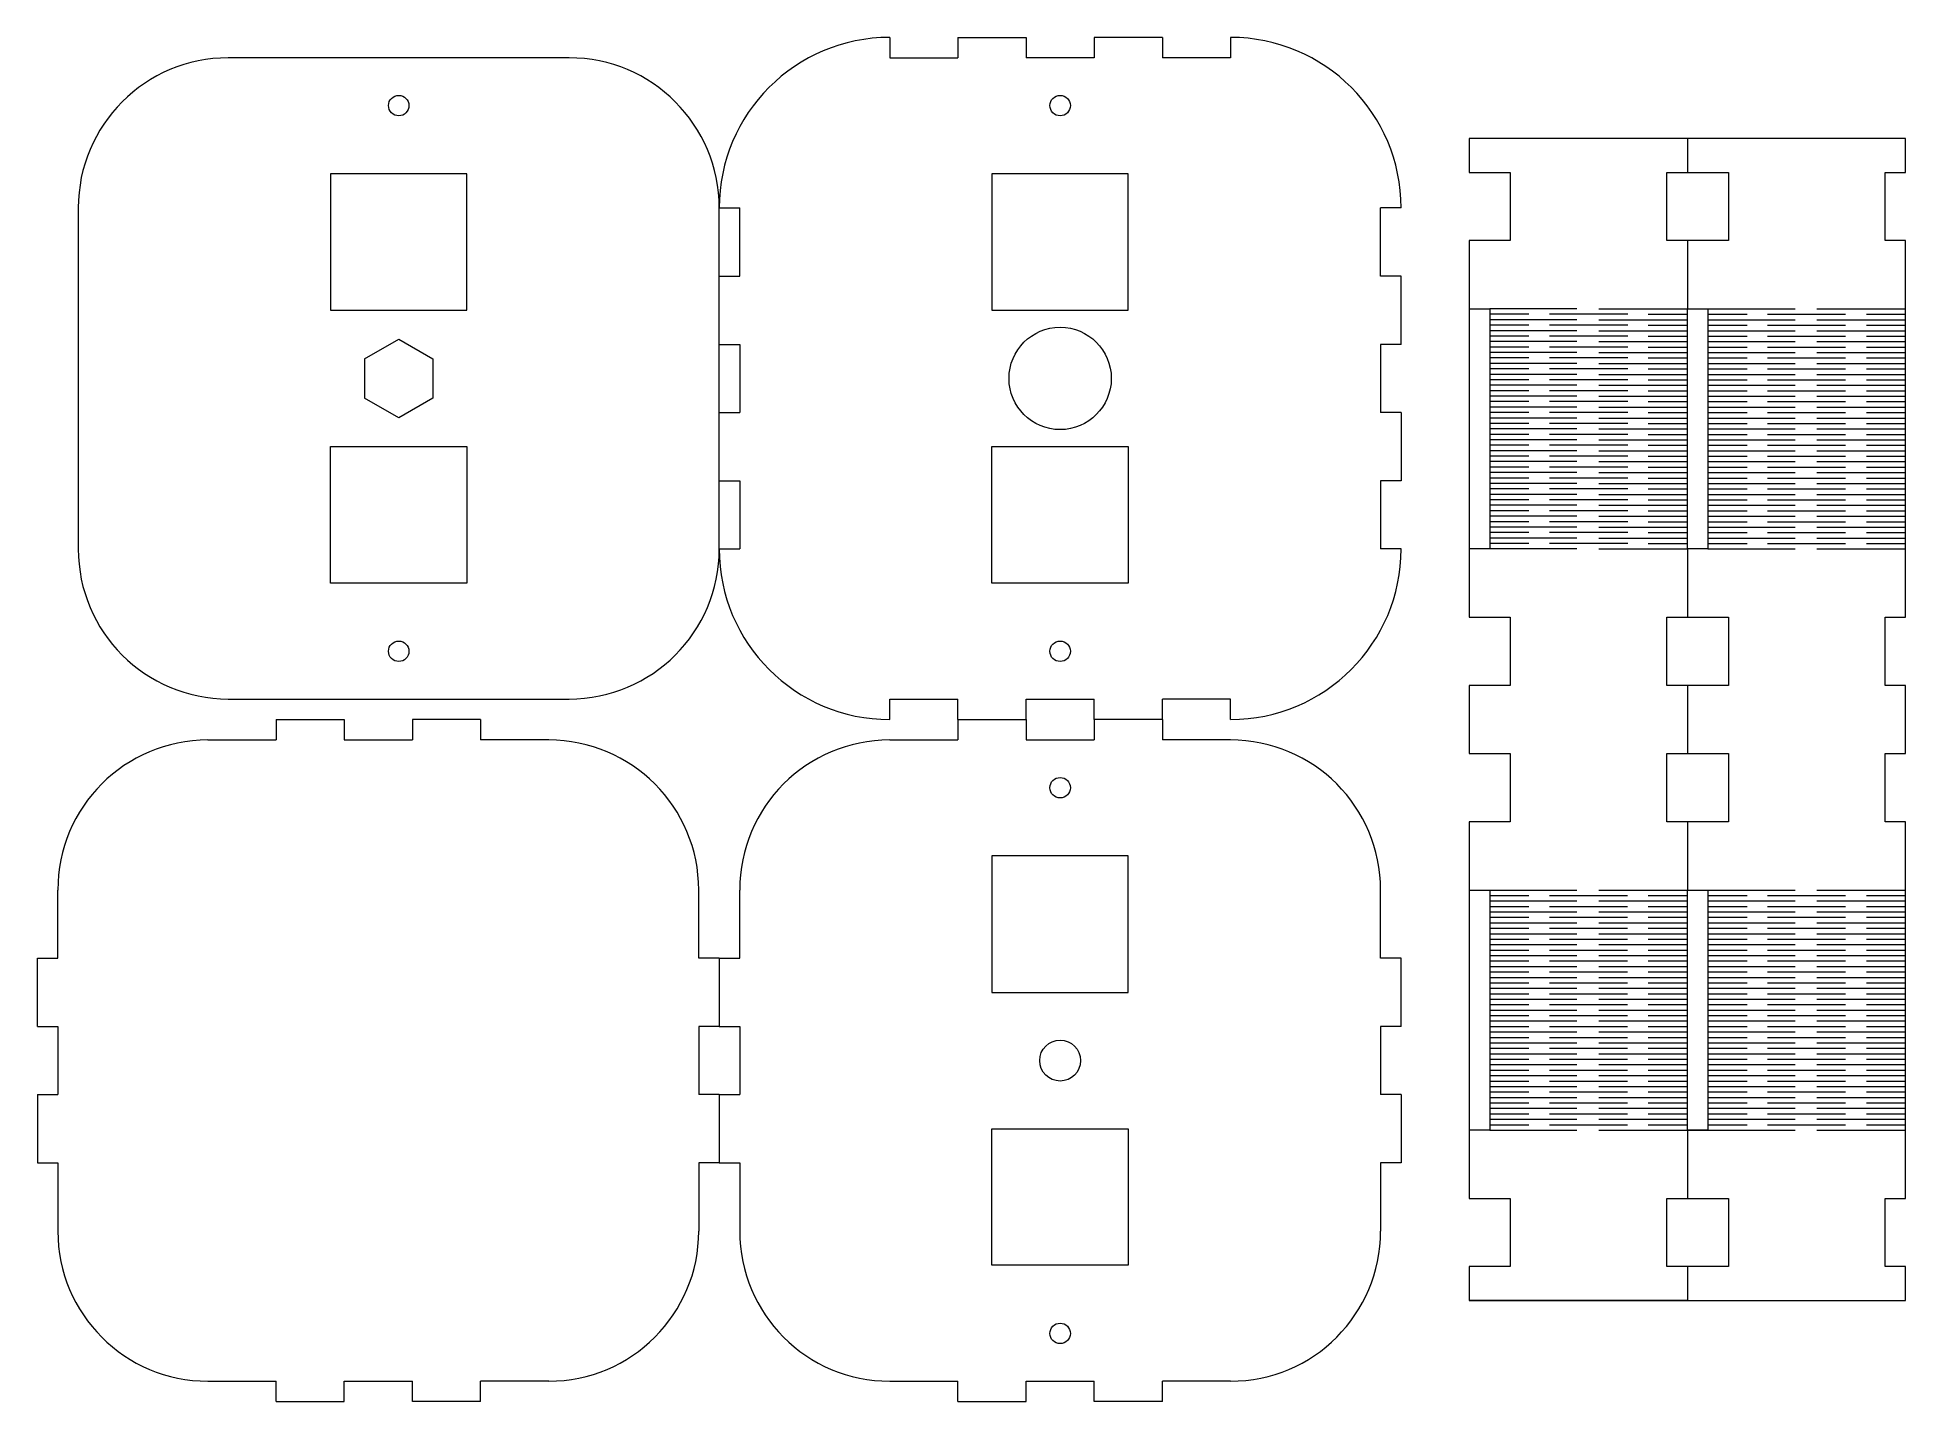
# Model space of a CAD drawing. Header units: millimetres. Extents: x -132 to 142, y -100 to 100.
import ezdxf

# ---------------------------------------------------------------- set-up
doc = ezdxf.new("R2010")
doc.units = ezdxf.units.MM
doc.layers.add('cut', color=7, linetype='Continuous', lineweight=13, true_color=0xffffff)

msp = doc.modelspace()

# ---------------------------------------------------------------- linework, layer by layer
at = {"layer": 'cut'}
for p, q in [((-7, 100), (-7, 97)), ((3, 100), (13, 100)), ((3, 100), (3, 97)), ((13, 100), (13, 97)), ((33, 100), (23, 100)), ((23, 100), (23, 97)), ((33, 100), (33, 97)), ((43, 100), (43, 97)), ((-54, 97), (-104, 97)), ((-7, 97), (3, 97)), ((23, 97), (13, 97)), ((43, 97), (33, 97)), ((110, 85.2), (78, 85.2)), ((78, 85.2), (78, 80.2)), ((142, 85.2), (110, 85.2)), ((110, 85.2), (110, 80.2)), ((142, 80.2), (142, 85.2)), ((-69, 80), (-89, 80)), ((-89, 80), (-89, 60)), ((-69, 60), (-69, 80)), ((28, 80), (8, 80)), ((8, 80), (8, 60)), ((28, 60), (28, 80)), ((78, 80.2), (84, 80.2)), ((84, 80.2), (84, 70.2)), ((107, 80.2), (116, 80.2)), ((107, 70.2), (107, 80.2)), ((116, 80.2), (116, 70.2)), ((139, 70.2), (139, 80.2)), ((139, 80.2), (142, 80.2)), ((-126, 75), (-126, 25)), ((-32, 25), (-32, 75)), ((-32, 75), (-29, 75)), ((-29, 65), (-29, 75)), ((65, 65), (65, 75)), ((68, 75), (65, 75)), ((84, 70.2), (78, 70.2)), ((78, 70.2), (78, 60.2)), ((116, 70.2), (107, 70.2)), ((110, 70.2), (110, 60.2)), ((142, 70.2), (139, 70.2)), ((142, 15), (142, 70.2)), ((-32, 65), (-29, 65)), ((68, 65), (65, 65)), ((68, 55), (68, 65)), ((-89, 60), (-69, 60)), ((8, 60), (28, 60)), ((78, 60.2), (81, 60.2)), ((78, 60.2), (78, 25)), ((81, 60.2), (81, 25)), ((93.8, 60.2), (81, 60.2)), ((86.75, 59.4), (81, 59.4)), ((93.8, 58.6), (81, 58.6)), ((86.75, 57.8), (81, 57.8)), ((101.25, 59.4), (89.75, 59.4)), ((101.25, 57.8), (89.75, 57.8)), ((97, 60.2), (110, 60.2)), ((97, 58.6), (110, 58.6)), ((104.25, 59.4), (110, 59.4)), ((104.25, 57.8), (110, 57.8)), ((110, 60.2), (113, 60.2)), ((110, 25), (110, 60.2)), ((113, 60.2), (113, 25)), ((113, 60.2), (125.8, 60.2)), ((113, 59.4), (118.75, 59.4)), ((113, 58.6), (125.8, 58.6)), ((113, 57.8), (118.75, 57.8)), ((121.75, 59.4), (133.2, 59.4)), ((121.75, 57.8), (133.2, 57.8)), ((129, 60.2), (142, 60.2)), ((129, 58.6), (142, 58.6)), ((136.25, 59.4), (142, 59.4)), ((136.25, 57.8), (142, 57.8)), ((-84, 52.88), (-79, 55.77)), ((-79, 55.77), (-74, 52.88)), ((-32, 55), (-29, 55)), ((-29, 55), (-29, 45)), ((68, 55), (65, 55)), ((65, 55), (65, 45)), ((93.8, 57), (81, 57)), ((86.75, 56.2), (81, 56.2)), ((93.8, 55.4), (81, 55.4)), ((101.25, 56.2), (89.75, 56.2)), ((97, 57), (110, 57)), ((97, 55.4), (110, 55.4)), ((104.25, 56.2), (110, 56.2)), ((113, 57), (125.8, 57)), ((113, 56.2), (118.75, 56.2)), ((113, 55.4), (125.8, 55.4)), ((121.75, 56.2), (133.2, 56.2)), ((129, 57), (142, 57)), ((129, 55.4), (142, 55.4)), ((136.25, 56.2), (142, 56.2)), ((-84, 52.88), (-84, 47.12)), ((-74, 52.88), (-74, 47.12)), ((86.75, 54.6), (81, 54.6)), ((93.8, 53.8), (81, 53.8)), ((86.75, 53), (81, 53)), ((93.8, 52.2), (81, 52.2)), ((101.25, 54.6), (89.75, 54.6)), ((101.25, 53), (89.75, 53)), ((97, 53.8), (110, 53.8)), ((97, 52.2), (110, 52.2)), ((104.25, 54.6), (110, 54.6)), ((104.25, 53), (110, 53)), ((113, 54.6), (118.75, 54.6)), ((113, 53.8), (125.8, 53.8)), ((113, 53), (118.75, 53)), ((113, 52.2), (125.8, 52.2)), ((121.75, 54.6), (133.2, 54.6)), ((121.75, 53), (133.2, 53)), ((129, 53.8), (142, 53.8)), ((129, 52.2), (142, 52.2)), ((136.25, 54.6), (142, 54.6)), ((136.25, 53), (142, 53)), ((86.75, 51.4), (81, 51.4)), ((93.8, 50.6), (81, 50.6)), ((86.75, 49.8), (81, 49.8)), ((101.25, 51.4), (89.75, 51.4)), ((101.25, 49.8), (89.75, 49.8)), ((97, 50.6), (110, 50.6)), ((104.25, 51.4), (110, 51.4)), ((104.25, 49.8), (110, 49.8)), ((113, 51.4), (118.75, 51.4)), ((113, 50.6), (125.8, 50.6)), ((113, 49.8), (118.75, 49.8)), ((121.75, 51.4), (133.2, 51.4)), ((121.75, 49.8), (133.2, 49.8)), ((129, 50.6), (142, 50.6)), ((136.25, 51.4), (142, 51.4)), ((136.25, 49.8), (142, 49.8)), ((-79, 44.23), (-84, 47.12)), ((-74, 47.12), (-79, 44.23)), ((93.8, 49), (81, 49)), ((86.75, 48.2), (81, 48.2)), ((93.8, 47.4), (81, 47.4)), ((86.75, 46.6), (81, 46.6)), ((101.25, 48.2), (89.75, 48.2)), ((101.25, 46.6), (89.75, 46.6)), ((97, 49), (110, 49)), ((97, 47.4), (110, 47.4)), ((104.25, 48.2), (110, 48.2)), ((104.25, 46.6), (110, 46.6)), ((113, 49), (125.8, 49)), ((113, 48.2), (118.75, 48.2)), ((113, 47.4), (125.8, 47.4)), ((113, 46.6), (118.75, 46.6)), ((121.75, 48.2), (133.2, 48.2)), ((121.75, 46.6), (133.2, 46.6)), ((129, 49), (142, 49)), ((129, 47.4), (142, 47.4)), ((136.25, 48.2), (142, 48.2)), ((136.25, 46.6), (142, 46.6)), ((-32, 45), (-29, 45)), ((68, 45), (65, 45)), ((68, 45), (68, 35)), ((93.8, 45.8), (81, 45.8)), ((86.75, 45), (81, 45)), ((93.8, 44.2), (81, 44.2)), ((101.25, 45), (89.75, 45)), ((97, 45.8), (110, 45.8)), ((97, 44.2), (110, 44.2)), ((104.25, 45), (110, 45)), ((113, 45.8), (125.8, 45.8)), ((113, 45), (118.75, 45)), ((113, 44.2), (125.8, 44.2)), ((121.75, 45), (133.2, 45)), ((129, 45.8), (142, 45.8)), ((129, 44.2), (142, 44.2)), ((136.25, 45), (142, 45)), ((86.75, 43.4), (81, 43.4)), ((93.8, 42.6), (81, 42.6)), ((86.75, 41.8), (81, 41.8)), ((101.25, 43.4), (89.75, 43.4)), ((101.25, 41.8), (89.75, 41.8)), ((97, 42.6), (110, 42.6)), ((104.25, 43.4), (110, 43.4)), ((104.25, 41.8), (110, 41.8)), ((113, 43.4), (118.75, 43.4)), ((113, 42.6), (125.8, 42.6)), ((113, 41.8), (118.75, 41.8)), ((121.75, 43.4), (133.2, 43.4)), ((121.75, 41.8), (133.2, 41.8)), ((129, 42.6), (142, 42.6)), ((136.25, 43.4), (142, 43.4)), ((136.25, 41.8), (142, 41.8)), ((-89, 20), (-89, 40)), ((-89, 40), (-69, 40)), ((-69, 40), (-69, 20)), ((8, 20), (8, 40)), ((8, 40), (28, 40)), ((28, 40), (28, 20)), ((93.8, 41), (81, 41)), ((86.75, 40.2), (81, 40.2)), ((93.8, 39.4), (81, 39.4)), ((86.75, 38.6), (81, 38.6)), ((101.25, 40.2), (89.75, 40.2)), ((101.25, 38.6), (89.75, 38.6)), ((97, 41), (110, 41)), ((97, 39.4), (110, 39.4)), ((104.25, 40.2), (110, 40.2)), ((104.25, 38.6), (110, 38.6)), ((113, 41), (125.8, 41)), ((113, 40.2), (118.75, 40.2)), ((113, 39.4), (125.8, 39.4)), ((113, 38.6), (118.75, 38.6)), ((121.75, 40.2), (133.2, 40.2)), ((121.75, 38.6), (133.2, 38.6)), ((129, 41), (142, 41)), ((129, 39.4), (142, 39.4)), ((136.25, 40.2), (142, 40.2)), ((136.25, 38.6), (142, 38.6)), ((93.8, 37.8), (81, 37.8)), ((86.75, 37), (81, 37)), ((93.8, 36.2), (81, 36.2)), ((101.25, 37), (89.75, 37)), ((97, 37.8), (110, 37.8)), ((97, 36.2), (110, 36.2)), ((104.25, 37), (110, 37)), ((113, 37.8), (125.8, 37.8)), ((113, 37), (118.75, 37)), ((113, 36.2), (125.8, 36.2)), ((121.75, 37), (133.2, 37)), ((129, 37.8), (142, 37.8)), ((129, 36.2), (142, 36.2)), ((136.25, 37), (142, 37)), ((-32, 35), (-29, 35)), ((-29, 35), (-29, 25)), ((65, 35), (65, 25)), ((68, 35), (65, 35)), ((86.75, 35.4), (81, 35.4)), ((93.8, 34.6), (81, 34.6)), ((86.75, 33.8), (81, 33.8)), ((93.8, 33), (81, 33)), ((101.25, 35.4), (89.75, 35.4)), ((101.25, 33.8), (89.75, 33.8)), ((97, 34.6), (110, 34.6)), ((97, 33), (110, 33)), ((104.25, 35.4), (110, 35.4)), ((104.25, 33.8), (110, 33.8)), ((113, 35.4), (118.75, 35.4)), ((113, 34.6), (125.8, 34.6)), ((113, 33.8), (118.75, 33.8)), ((113, 33), (125.8, 33)), ((121.75, 35.4), (133.2, 35.4)), ((121.75, 33.8), (133.2, 33.8)), ((129, 34.6), (142, 34.6)), ((129, 33), (142, 33)), ((136.25, 35.4), (142, 35.4)), ((136.25, 33.8), (142, 33.8)), ((86.75, 32.2), (81, 32.2)), ((93.8, 31.4), (81, 31.4)), ((86.75, 30.6), (81, 30.6)), ((101.25, 32.2), (89.75, 32.2)), ((101.25, 30.6), (89.75, 30.6)), ((97, 31.4), (110, 31.4)), ((104.25, 32.2), (110, 32.2)), ((104.25, 30.6), (110, 30.6)), ((113, 32.2), (118.75, 32.2)), ((113, 31.4), (125.8, 31.4)), ((113, 30.6), (118.75, 30.6)), ((121.75, 32.2), (133.2, 32.2)), ((121.75, 30.6), (133.2, 30.6)), ((129, 31.4), (142, 31.4)), ((136.25, 32.2), (142, 32.2)), ((136.25, 30.6), (142, 30.6)), ((93.8, 29.8), (81, 29.8)), ((86.75, 29), (81, 29)), ((93.8, 28.2), (81, 28.2)), ((101.25, 29), (89.75, 29)), ((97, 29.8), (110, 29.8)), ((97, 28.2), (110, 28.2)), ((104.25, 29), (110, 29)), ((113, 29.8), (125.8, 29.8)), ((113, 29), (118.75, 29)), ((113, 28.2), (125.8, 28.2)), ((121.75, 29), (133.2, 29)), ((129, 29.8), (142, 29.8)), ((129, 28.2), (142, 28.2)), ((136.25, 29), (142, 29)), ((-32, 25), (-29, 25)), ((68, 25), (65, 25)), ((81, 25), (78, 25)), ((78, 25), (78, 15)), ((86.75, 27.4), (81, 27.4)), ((93.8, 26.6), (81, 26.6)), ((86.75, 25.8), (81, 25.8)), ((93.8, 25), (81, 25)), ((101.25, 27.4), (89.75, 27.4)), ((101.25, 25.8), (89.75, 25.8)), ((97, 26.6), (110, 26.6)), ((97, 25), (110, 25)), ((104.25, 27.4), (110, 27.4)), ((104.25, 25.8), (110, 25.8)), ((113, 25), (110, 25)), ((110, 25), (110, 15)), ((113, 27.4), (118.75, 27.4)), ((113, 26.6), (125.8, 26.6)), ((113, 25.8), (118.75, 25.8)), ((113, 25), (125.8, 25)), ((121.75, 27.4), (133.2, 27.4)), ((121.75, 25.8), (133.2, 25.8)), ((129, 26.6), (142, 26.6)), ((129, 25), (142, 25)), ((136.25, 27.4), (142, 27.4)), ((136.25, 25.8), (142, 25.8)), ((-69, 20), (-89, 20)), ((28, 20), (8, 20)), ((78, 15), (84, 15)), ((84, 15), (84, 5)), ((107, 15), (116, 15)), ((107, 5), (107, 15)), ((116, 15), (116, 5)), ((139, 5), (139, 15)), ((139, 15), (142, 15)), ((-104, 3), (-54, 3)), ((-7, 3), (3, 3)), ((-7, 0), (-7, 3)), ((3, 0), (3, 3)), ((13, 0), (13, 3)), ((13, 3), (23, 3)), ((23, 0), (23, 3)), ((43, 3), (33, 3)), ((33, 0), (33, 3)), ((43, 0), (43, 3)), ((84, 5), (78, 5)), ((78, 5), (78, -5)), ((116, 5), (107, 5)), ((110, 5), (110, -5)), ((142, 5), (139, 5)), ((142, -5), (142, 5)), ((3, 0), (13, 0)), ((3, 0), (3, -3)), ((13, 0), (13, -3)), ((33, 0), (23, 0)), ((23, 0), (23, -3)), ((-97, 0), (-87, 0)), ((-97, 0), (-97, -3)), ((-87, 0), (-87, -3)), ((-67, 0), (-77, 0)), ((-77, 0), (-77, -3)), ((-67, 0), (-67, -3)), ((33, 0), (33, -3)), ((-107, -3), (-97, -3)), ((-87, -3), (-77, -3)), ((-57, -3), (-67, -3)), ((-7, -3), (3, -3)), ((13, -3), (23, -3)), ((43, -3), (33, -3)), ((78, -5), (84, -5)), ((84, -5), (84, -15)), ((107, -5), (116, -5)), ((107, -15), (107, -5)), ((116, -5), (116, -15)), ((139, -15), (139, -5)), ((139, -5), (142, -5)), ((84, -15), (78, -15)), ((78, -15), (78, -25)), ((116, -15), (107, -15)), ((110, -15), (110, -25)), ((142, -15), (139, -15)), ((142, -70.2), (142, -15)), ((28, -20), (8, -20)), ((8, -20), (8, -40)), ((28, -40), (28, -20)), ((-129, -35), (-129, -25)), ((-35, -35), (-35, -25)), ((-29, -35), (-29, -25)), ((65, -35), (65, -25)), ((78, -25), (81, -25)), ((78, -25), (78, -60.2)), ((81, -25), (81, -60.2)), ((81, -25), (93.8, -25)), ((81, -25.8), (86.75, -25.8)), ((81, -26.6), (93.8, -26.6)), ((81, -27.4), (86.75, -27.4)), ((89.75, -25.8), (101.2, -25.8)), ((89.75, -27.4), (101.2, -27.4)), ((97, -25), (110, -25)), ((97, -26.6), (110, -26.6)), ((104.25, -25.8), (110, -25.8)), ((104.25, -27.4), (110, -27.4)), ((110, -25), (113, -25)), ((110, -60.2), (110, -25)), ((113, -25), (113, -60.2)), ((113, -25), (125.8, -25)), ((113, -25.8), (118.75, -25.8)), ((113, -26.6), (125.8, -26.6)), ((113, -27.4), (118.75, -27.4)), ((121.75, -25.8), (133.2, -25.8)), ((121.75, -27.4), (133.2, -27.4)), ((129, -25), (142, -25)), ((129, -26.6), (142, -26.6)), ((136.25, -25.8), (142, -25.8)), ((136.25, -27.4), (142, -27.4)), ((81, -28.2), (93.8, -28.2)), ((81, -29), (86.75, -29)), ((81, -29.8), (93.8, -29.8)), ((89.75, -29), (101.2, -29)), ((97, -28.2), (110, -28.2)), ((97, -29.8), (110, -29.8)), ((104.25, -29), (110, -29)), ((113, -28.2), (125.8, -28.2)), ((113, -29), (118.75, -29)), ((113, -29.8), (125.8, -29.8)), ((121.75, -29), (133.2, -29)), ((129, -28.2), (142, -28.2)), ((129, -29.8), (142, -29.8)), ((136.25, -29), (142, -29)), ((81, -30.6), (86.75, -30.6)), ((81, -31.4), (93.8, -31.4)), ((81, -32.2), (86.75, -32.2)), ((89.75, -30.6), (101.2, -30.6)), ((89.75, -32.2), (101.2, -32.2)), ((97, -31.4), (110, -31.4)), ((104.25, -30.6), (110, -30.6)), ((104.25, -32.2), (110, -32.2)), ((113, -30.6), (118.75, -30.6)), ((113, -31.4), (125.8, -31.4)), ((113, -32.2), (118.75, -32.2)), ((121.75, -30.6), (133.2, -30.6)), ((121.75, -32.2), (133.2, -32.2)), ((129, -31.4), (142, -31.4)), ((136.25, -30.6), (142, -30.6)), ((136.25, -32.2), (142, -32.2)), ((-132, -45), (-132, -35)), ((-132, -35), (-129, -35)), ((-32, -35), (-35, -35)), ((-32, -35), (-29, -35)), ((-32, -35), (-32, -45)), ((68, -35), (65, -35)), ((68, -45), (68, -35)), ((81, -33), (93.8, -33)), ((81, -33.8), (86.75, -33.8)), ((81, -34.6), (93.8, -34.6)), ((81, -35.4), (86.75, -35.4)), ((89.75, -33.8), (101.2, -33.8)), ((89.75, -35.4), (101.2, -35.4)), ((97, -33), (110, -33)), ((97, -34.6), (110, -34.6)), ((104.25, -33.8), (110, -33.8)), ((104.25, -35.4), (110, -35.4)), ((113, -33), (125.8, -33)), ((113, -33.8), (118.75, -33.8)), ((113, -34.6), (125.8, -34.6)), ((113, -35.4), (118.75, -35.4)), ((121.75, -33.8), (133.2, -33.8)), ((121.75, -35.4), (133.2, -35.4)), ((129, -33), (142, -33)), ((129, -34.6), (142, -34.6)), ((136.25, -33.8), (142, -33.8)), ((136.25, -35.4), (142, -35.4)), ((81, -36.2), (93.8, -36.2)), ((81, -37), (86.75, -37)), ((81, -37.8), (93.8, -37.8)), ((89.75, -37), (101.2, -37)), ((97, -36.2), (110, -36.2)), ((97, -37.8), (110, -37.8)), ((104.25, -37), (110, -37)), ((113, -36.2), (125.8, -36.2)), ((113, -37), (118.75, -37)), ((113, -37.8), (125.8, -37.8)), ((121.75, -37), (133.2, -37)), ((129, -36.2), (142, -36.2)), ((129, -37.8), (142, -37.8)), ((136.25, -37), (142, -37)), ((8, -40), (28, -40)), ((81, -38.6), (86.75, -38.6)), ((81, -39.4), (93.8, -39.4)), ((81, -40.2), (86.75, -40.2)), ((81, -41), (93.8, -41)), ((89.75, -38.6), (101.2, -38.6)), ((89.75, -40.2), (101.2, -40.2)), ((97, -39.4), (110, -39.4)), ((97, -41), (110, -41)), ((104.25, -38.6), (110, -38.6)), ((104.25, -40.2), (110, -40.2)), ((113, -38.6), (118.75, -38.6)), ((113, -39.4), (125.8, -39.4)), ((113, -40.2), (118.75, -40.2)), ((113, -41), (125.8, -41)), ((121.75, -38.6), (133.2, -38.6)), ((121.75, -40.2), (133.2, -40.2)), ((129, -39.4), (142, -39.4)), ((129, -41), (142, -41)), ((136.25, -38.6), (142, -38.6)), ((136.25, -40.2), (142, -40.2)), ((81, -41.8), (86.75, -41.8)), ((81, -42.6), (93.8, -42.6)), ((81, -43.4), (86.75, -43.4)), ((89.75, -41.8), (101.2, -41.8)), ((89.75, -43.4), (101.2, -43.4)), ((97, -42.6), (110, -42.6)), ((104.25, -41.8), (110, -41.8)), ((104.25, -43.4), (110, -43.4)), ((113, -41.8), (118.75, -41.8)), ((113, -42.6), (125.8, -42.6)), ((113, -43.4), (118.75, -43.4)), ((121.75, -41.8), (133.2, -41.8)), ((121.75, -43.4), (133.2, -43.4)), ((129, -42.6), (142, -42.6)), ((136.25, -41.8), (142, -41.8)), ((136.25, -43.4), (142, -43.4)), ((-132, -45), (-129, -45)), ((-129, -45), (-129, -55)), ((-32, -45), (-35, -45)), ((-35, -45), (-35, -55)), ((-32, -45), (-29, -45)), ((-29, -45), (-29, -55)), ((68, -45), (65, -45)), ((65, -45), (65, -55)), ((81, -44.2), (93.8, -44.2)), ((81, -45), (86.75, -45)), ((81, -45.8), (93.8, -45.8)), ((89.75, -45), (101.2, -45)), ((97, -44.2), (110, -44.2)), ((97, -45.8), (110, -45.8)), ((104.25, -45), (110, -45)), ((113, -44.2), (125.8, -44.2)), ((113, -45), (118.75, -45)), ((113, -45.8), (125.8, -45.8)), ((121.75, -45), (133.2, -45)), ((129, -44.2), (142, -44.2)), ((129, -45.8), (142, -45.8)), ((136.25, -45), (142, -45)), ((81, -46.6), (86.75, -46.6)), ((81, -47.4), (93.8, -47.4)), ((81, -48.2), (86.75, -48.2)), ((81, -49), (93.8, -49)), ((89.75, -46.6), (101.2, -46.6)), ((89.75, -48.2), (101.2, -48.2)), ((97, -47.4), (110, -47.4)), ((97, -49), (110, -49)), ((104.25, -46.6), (110, -46.6)), ((104.25, -48.2), (110, -48.2)), ((113, -46.6), (118.75, -46.6)), ((113, -47.4), (125.8, -47.4)), ((113, -48.2), (118.75, -48.2)), ((113, -49), (125.8, -49)), ((121.75, -46.6), (133.2, -46.6)), ((121.75, -48.2), (133.2, -48.2)), ((129, -47.4), (142, -47.4)), ((129, -49), (142, -49)), ((136.25, -46.6), (142, -46.6)), ((136.25, -48.2), (142, -48.2)), ((81, -49.8), (86.75, -49.8)), ((81, -50.6), (93.8, -50.6)), ((81, -51.4), (86.75, -51.4)), ((89.75, -49.8), (101.2, -49.8)), ((89.75, -51.4), (101.2, -51.4)), ((97, -50.6), (110, -50.6)), ((104.25, -49.8), (110, -49.8)), ((104.25, -51.4), (110, -51.4)), ((113, -49.8), (118.75, -49.8)), ((113, -50.6), (125.8, -50.6)), ((113, -51.4), (118.75, -51.4)), ((121.75, -49.8), (133.2, -49.8)), ((121.75, -51.4), (133.2, -51.4)), ((129, -50.6), (142, -50.6)), ((136.25, -49.8), (142, -49.8)), ((136.25, -51.4), (142, -51.4)), ((81, -52.2), (93.8, -52.2)), ((81, -53), (86.75, -53)), ((81, -53.8), (93.8, -53.8)), ((81, -54.6), (86.75, -54.6)), ((89.75, -53), (101.2, -53)), ((89.75, -54.6), (101.2, -54.6)), ((97, -52.2), (110, -52.2)), ((97, -53.8), (110, -53.8)), ((104.25, -53), (110, -53)), ((104.25, -54.6), (110, -54.6)), ((113, -52.2), (125.8, -52.2)), ((113, -53), (118.75, -53)), ((113, -53.8), (125.8, -53.8)), ((113, -54.6), (118.75, -54.6)), ((121.75, -53), (133.2, -53)), ((121.75, -54.6), (133.2, -54.6)), ((129, -52.2), (142, -52.2)), ((129, -53.8), (142, -53.8)), ((136.25, -53), (142, -53)), ((136.25, -54.6), (142, -54.6)), ((-132, -55), (-132, -65)), ((-132, -55), (-129, -55)), ((-32, -55), (-35, -55)), ((-32, -55), (-29, -55)), ((-32, -55), (-32, -65)), ((68, -55), (65, -55)), ((68, -55), (68, -65)), ((81, -55.4), (93.8, -55.4)), ((81, -56.2), (86.75, -56.2)), ((81, -57), (93.8, -57)), ((89.75, -56.2), (101.2, -56.2)), ((97, -55.4), (110, -55.4)), ((97, -57), (110, -57)), ((104.25, -56.2), (110, -56.2)), ((113, -55.4), (125.8, -55.4)), ((113, -56.2), (118.75, -56.2)), ((113, -57), (125.8, -57)), ((121.75, -56.2), (133.2, -56.2)), ((129, -55.4), (142, -55.4)), ((129, -57), (142, -57)), ((136.25, -56.2), (142, -56.2)), ((8, -80), (8, -60)), ((8, -60), (28, -60)), ((28, -60), (28, -80)), ((81, -60.2), (78, -60.2)), ((78, -60.2), (78, -70.2)), ((81, -57.8), (86.75, -57.8)), ((81, -58.6), (93.8, -58.6)), ((81, -59.4), (86.75, -59.4)), ((81, -60.2), (93.8, -60.2)), ((89.75, -57.8), (101.2, -57.8)), ((89.75, -59.4), (101.2, -59.4)), ((97, -58.6), (110, -58.6)), ((97, -60.2), (110, -60.2)), ((104.25, -57.8), (110, -57.8)), ((104.25, -59.4), (110, -59.4)), ((110, -60.2), (113, -60.2)), ((113, -60.2), (110, -60.2)), ((110, -60.2), (110, -70.2)), ((113, -57.8), (118.75, -57.8)), ((113, -58.6), (125.8, -58.6)), ((113, -59.4), (118.75, -59.4)), ((113, -60.2), (125.8, -60.2)), ((121.75, -57.8), (133.2, -57.8)), ((121.75, -59.4), (133.2, -59.4)), ((129, -58.6), (142, -58.6)), ((129, -60.2), (142, -60.2)), ((136.25, -57.8), (142, -57.8)), ((136.25, -59.4), (142, -59.4)), ((-132, -65), (-129, -65)), ((-129, -65), (-129, -75)), ((-35, -65), (-35, -75)), ((-32, -65), (-35, -65)), ((-32, -65), (-29, -65)), ((-29, -65), (-29, -75)), ((65, -65), (65, -75)), ((68, -65), (65, -65)), ((78, -70.2), (84, -70.2)), ((84, -70.2), (84, -80.2)), ((107, -70.2), (116, -70.2)), ((107, -80.2), (107, -70.2)), ((116, -70.2), (116, -80.2)), ((139, -80.2), (139, -70.2)), ((139, -70.2), (142, -70.2)), ((28, -80), (8, -80)), ((84, -80.2), (78, -80.2)), ((78, -80.2), (78, -85.2)), ((116, -80.2), (107, -80.2)), ((110, -80.2), (110, -85.2)), ((142, -80.2), (139, -80.2)), ((142, -85.2), (142, -80.2)), ((78, -85.2), (142, -85.2)), ((110, -85.2), (78, -85.2)), ((-107, -97), (-97, -97)), ((-97, -100), (-97, -97)), ((-87, -100), (-87, -97)), ((-87, -97), (-77, -97)), ((-77, -100), (-77, -97)), ((-57, -97), (-67, -97)), ((-67, -100), (-67, -97)), ((-7, -97), (3, -97)), ((3, -100), (3, -97)), ((13, -100), (13, -97)), ((13, -97), (23, -97)), ((23, -100), (23, -97)), ((43, -97), (33, -97)), ((33, -100), (33, -97)), ((-97, -100), (-87, -100)), ((-67, -100), (-77, -100)), ((3, -100), (13, -100)), ((33, -100), (23, -100))]:
    msp.add_line(p, q, dxfattribs=at)
for centre, radius in [((-79, 90), 1.5), ((18, 90), 1.5), ((18, 50), 7.5), ((-79, 10), 1.5), ((18, 10), 1.5), ((18, -10), 1.5), ((18, -50), 3), ((18, -90), 1.5)]:
    msp.add_circle(centre, radius, dxfattribs=at)
for centre, radius, start, end in [((-7, 75), 25, 90, 180), ((43, 75), 25, 360, 90), ((-104, 75), 22, 90, 180), ((-54, 75), 22, 0, 90), ((-104, 25), 22, 180, 270), ((-54, 25), 22, 270, 0), ((-7, 25), 25, 180, 270), ((43, 25), 25, 270, 0), ((-107, -25), 22, 90, 180), ((-57, -25), 22, 360, 90), ((-7, -25), 22, 90, 180), ((43, -25), 22, 360, 90), ((-107, -75), 22, 180, 270), ((-57, -75), 22, 270, 0), ((-7, -75), 22, 180, 270), ((43, -75), 22, 270, 0)]:
    msp.add_arc(centre, radius, start, end, dxfattribs=at)

doc.saveas('drawing.dxf')
